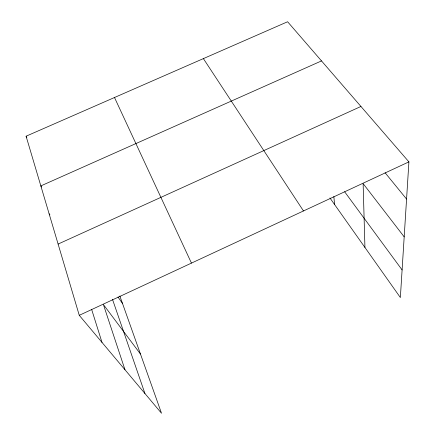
<?xml version="1.0" encoding="UTF-8"?>
<svg xmlns="http://www.w3.org/2000/svg" width="435" height="435" viewBox="0 0 435 435"><rect width="100%" height="100%" fill="white"/><g stroke="black" fill="none" stroke-linecap="round" stroke-linejoin="round"><path stroke-width="0.65" d="M119.853 296.001L161.505 413.25L79.262 315.326L26.084 136.209L287.606 21.75L408.916 161.874L400.358 297.54L329.942 197.974M79.262 315.326L408.916 161.874M58.105 244.068L360.941 106.466M321.508 60.916L40.841 185.908L41.608 187.017M385.105 172.766L406.567 199.067M404.186 236.863L363.127 183.603L364.938 247.455M140.467 354.036L103.389 304.527L124.975 369.755M344.65 191.775L402.103 269.939M49.122 213.802L49.911 214.901M118.01 297.013L122.512 303.489M203.39 58.611L303.483 210.953M26.084 136.209L26.834 137.346M114.503 97.511L191.454 263.104M112.458 299.258L144.937 393.523M91.595 309.28L102.013 342.416M333.852 196.549L334.575 204.532"/></g></svg>
